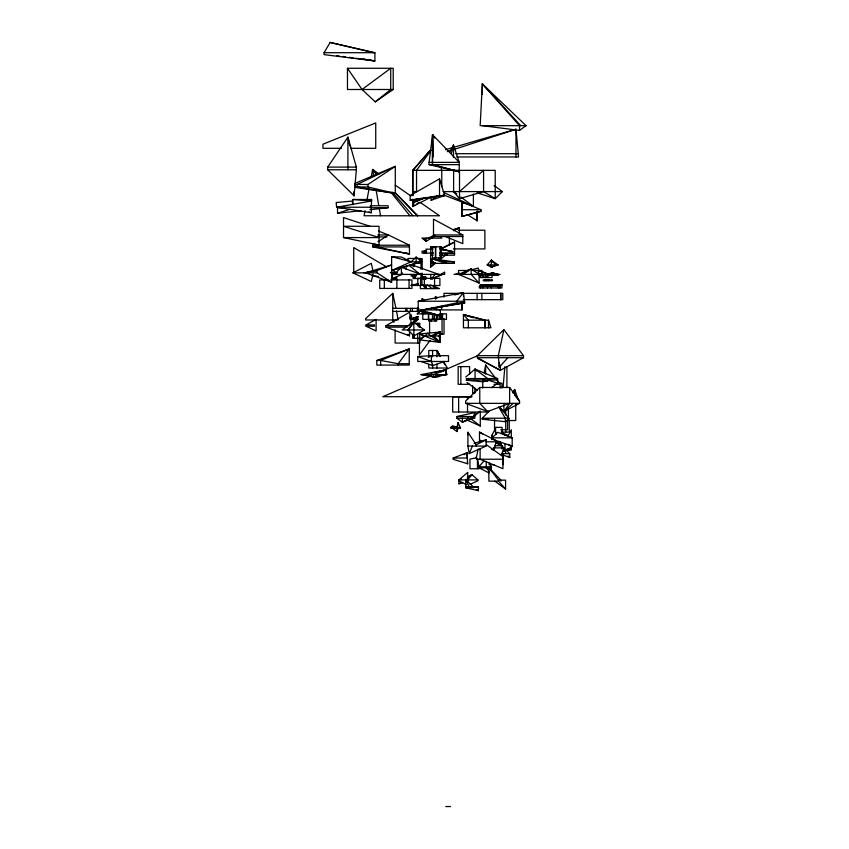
<?xml version="1.0" encoding="UTF-8"?>
<svg xmlns="http://www.w3.org/2000/svg" width="849" height="849" viewBox="0 0 849 849"><rect width="100%" height="100%" fill="white"/><g stroke="black" fill="none" stroke-linecap="round" stroke-linejoin="round"><path stroke-width="1.27" d="M412.784 200.332L412.625 206.572L430.263 197.509M412.901 195.334L412.996 170.352L430.57 149.965M467.375 214.67L477.117 220.761L477.35 211.295M352.813 204.513L353.004 199.483L371.565 199.483L371.565 200.948L336.607 207.241L336.183 202.518L352.335 201.054L352.653 204.588M371.565 199.483L371.321 207.241L336.607 207.241L371.321 212.759L371.321 205.766M520.755 125.673L482.338 83.86L480.173 125.673L526.051 125.673L482.338 83.86L482.338 94.313M503.075 387.537L504.879 366.609M356.368 169.779L354.107 195.822L327.693 169.779L327.693 167.104L347.91 137.124L356.368 167.104L356.368 169.779L327.693 169.779M476.353 457.738L478.136 449.047M423.916 335.949L419.746 333.975L440.122 332.001L440.122 342.402L419.746 339.897L423.916 335.949L440.122 335.949M499.605 364.805L499.35 367.171L507.84 357.705M429.106 162.371L432.566 134.758L459.256 162.371L459.256 171.742L429.106 164.642L429.106 162.371L459.256 162.371L453.483 145.02L449.673 151.96M414.206 323.533L414.662 320.964L402.161 329.953L424.542 329.953L413.856 322.408L408.008 329.953L413.856 335.949L424.542 329.953M365.028 210.626L364.083 215.773L439.506 215.773L420.085 202.327M366.917 200.343L369.05 188.765M371.183 177.197L372.605 169.471L379.079 173.96M484.163 372.828L485.639 365.049L495.529 378.155M431.069 264.729L430.581 267.117L435.579 263.148M477.807 358.511L500.39 370.323L523.483 357.705L523.483 355.678L503.903 329.635L498.299 355.678L499.35 367.171L499.35 362.438M412.996 206.381L414.174 201.457M435.144 333.317L440.122 332.001L439.156 335.949L440.122 342.402L419.746 333.975M373.114 274.068L371.278 281.507L352.94 272.837L371.278 263.36L373.146 271.648M451.328 153.701L453.483 145.02L453.483 157.415M458.12 422.643L456.911 427.376L452.634 425.795L450.84 427.376L450.84 428.374L460.519 428.374L458.12 422.643L458.12 425.009M424.33 287.503L424.978 285.296M491.571 449.132L493.768 450.458L496.421 440.79L479.494 432.109L479.494 441.788M491.327 274.407L491.889 272.837L495.848 274.407M452.634 428.374L456.911 431.525L458.12 428.374M513.295 392.875L514.664 389.5L518.697 400.739M474.039 443.369L486.106 439.782L486.106 446.065L469.221 453.599L472.415 446.065M474.803 412.561L473.073 418.228L462.355 422.218L456.953 418.228L456.953 416.551L474.803 412.561L474.803 418.228L456.953 418.228M409.558 318.195L411.118 314.65L412.115 319.383L417.867 316.581L417.867 319.383L415.331 320.964L415.331 319.383L417.867 316.581L410.014 319.383L418.324 319.383L415.331 320.964M501.717 448.771L502.841 446.532M507.914 436.46L511.289 429.743L511.289 437.384M506.089 449.991L509.771 453.674L509.771 457.505L501.388 454.448L504.242 448.155L505.898 453.186M512.902 392.875L514.664 389.5L514.664 395.549M491.858 439.686L491.858 435.261L494.808 429.796L496.336 434.21M506.301 449.163L504.996 451.381L499.116 441.374M324.063 52.702L330.155 42.45L374.908 52.702L374.908 60.948L324.063 54.633L324.063 52.702L374.908 52.702M499.212 407.424L503.913 411.5L509.623 403.349L509.623 387.462L479.77 387.462L465.645 401.046L465.645 403.349L487.634 411.5L509.623 403.349M430.963 150.369L416.541 170.352L416.541 191.587L412.625 191.587M430.093 340.385L419.448 354.882L419.448 338.316M408.008 329.953L414.662 320.964L414.662 323.533M470.664 476.13L471.821 474.623L477.976 479.918L477.976 480.778L470.006 484.312M467.735 479.918L471.821 474.623L467.343 477.032M463.427 296.28L463.427 292.555L456.698 301.236L456.698 302.923L418.217 310.808L418.217 301.236L463.427 292.555L464.69 302.923L418.217 310.808L463.427 302.923M489.141 472.989L478.953 467.82L478.953 466.823L483.824 461.039M508.922 450.108L512.18 446.256L512.18 437.829L497.811 432.311L492.102 437.829L492.102 439.156L512.18 446.256L504.996 451.381L504.996 443.942M431.504 278.631L435.134 274.407M412.625 195.334L412.625 170.352L430.496 149.965M487.156 264.941L491.327 260.208L498.161 264.941L491.327 267.148L487.156 264.941L498.161 264.941M417.538 313.854L420.255 311.021M499.934 407.414L508.912 418.207L508.912 419.194L505.261 421.709L482.2 419.194L482.2 418.207L489.438 410.852M435.102 262.532L430.581 267.117L430.581 253.448L432.979 252.312M437.819 259.783L442.34 255.199L442.34 253.448M433.988 288.607L435.548 287.036L431.897 288.607L427.418 284.67M394.307 274.407L401.397 267.308L421.136 274.407M494.097 185.517L502.375 191.587L495.222 198.687L477.032 192.765M500.39 365.282L500.39 370.323L477.361 357.705L477.361 355.678L503.903 329.635M440.652 374.611L438.211 376.977L433.436 376.977L421.083 374.611L445.767 369.877L446.882 374.611L433.436 376.977L426.187 374.95M420.393 310.702L417.082 313.854L434.646 313.854L434.646 319.383M416.148 257.056L411.139 261.789L391.622 270.47L421.677 261.789L416.148 257.056L416.148 261.789M395.984 308.495L392.758 293.351L365.675 318.598L365.675 319.967L397.056 319.967M434.168 236.542L426.177 241.275L421.9 238.113L441.883 238.113L439.846 236.542M459.511 191.587L483.58 170.352L483.58 191.587L495.222 198.687L495.222 170.352L412.625 170.352M475.302 415.32L479.282 411.871M503.913 404.517L503.913 411.5L513.316 403.349M479.43 286.368L499.944 286.368L501.929 284.67L501.929 287.949L479.43 287.949L479.43 286.368L501.929 284.67L498.151 286.368L498.151 287.949M465.719 376.998L475.058 369.113L497.62 378.58L497.62 383.175L491.667 387.675M467.247 478.401L471.821 474.623M375.269 101.859L390.72 89.495L390.72 68.27L362.035 89.495L347.464 68.27L393.204 68.27L393.204 89.495L375.269 101.859L362.035 89.495M439.58 259.964L445.576 255.199M474.135 415.607L480.279 411.012L480.279 426.007L466.748 419.915M419.746 339.897L425.158 335.949L427.312 333.243L440.122 342.402L440.122 332.001L430.73 335.949M482.338 125.673L519.524 130.406L526.051 125.673M431.112 196.735L431.112 200.279L437.691 195.546M463.193 274.407L471.153 268.889L479.123 274.407L479.123 283.088L458.566 274.407L471.153 268.889L471.153 274.407L479.123 283.088M412.826 199.101L412.826 202.646L415.968 200.523M414.737 205.15L412.625 206.572L412.625 200.332M416.838 203.718L418.95 202.295M354.786 183.458L395.294 166.319L357.089 184.466L357.089 186.982L395.294 193.423L367.957 186.982L355.009 186.982L355.009 184.466L367.957 184.466L395.294 166.319L395.294 193.423L354.999 187.374M464.042 454.703L467.067 452.719L467.629 463.777L453.175 459.32L453.164 458.057L467.067 452.719L467.077 456.666M377.985 241.795L388.407 234.961L409.451 245.223L409.451 254.021L372.764 246.921L372.764 245.223L374.855 243.854M441.013 274.407L444.653 272.041L444.653 274.407L392.408 274.407M440.122 332.001L433.722 335.949L440.122 342.402M431.377 237.455L434.614 235.491M409.526 330.855L409.526 335.811L385.998 327.141L385.998 325.698L409.526 312.283L411.468 324.477M421.444 198.348L410.184 200.279L439.517 195.546L444.653 195.546L410.184 200.279L410.184 195.546L439.517 178.863L444.653 195.546L431.112 200.279M466.388 419.937L462.355 422.218L462.355 418.228M428.267 357.418L431.398 355.678L448.505 355.678L448.505 361.472L417.75 361.472L417.75 356.506L431.398 355.678L431.398 361.472L432.693 365.611L444.409 361.472M366.089 324.902L376.107 319.383L376.107 330.961L366.089 326.228L366.089 324.902L374.483 324.902L374.483 326.228L366.089 326.228M467.735 483.049L467.735 472.352L458.916 479.918L458.916 483.813L461.124 482.603M413.739 318.821L417.867 316.581L410.693 319.383M460.784 274.407L471.153 268.889M440.939 249.256L454.544 242.061L454.544 255.199L439.729 255.199M491.327 267.148L495.848 264.941L491.327 260.208L491.327 267.148L494.489 265.493M503.913 411.5L519.567 403.349L519.567 401.046L509.623 387.462M453.684 230.758L459.351 227.861L459.351 233.783M476.204 446.065L476.204 444.802L486.106 439.782M425.996 197.446L412.826 202.646L421.051 198.507M417.867 316.581L412.264 319.383L416.137 320.964L416.137 319.383M440.164 248.895L454.544 242.061M428.151 238.113L434.624 235.162M441.862 274.407L431.886 278.96L442.562 274.407M431.483 375.661L382.825 396.706L472.097 396.706M441.225 371.459L478.932 355.147M461.124 479.016L458.916 479.918L477.976 479.918M412.826 202.646L423.184 198.39M454.671 229.75L459.351 227.861L453.026 229.655M440.981 371.766L445.767 369.877L445.767 374.611L433.436 376.977L433.436 374.611L445.767 369.877L431.101 373.22M454.459 229.75L459.351 227.861L454.395 229.75M440.918 371.629L445.767 369.877M376.829 360.464L409.239 348.918L409.239 365.07L376.829 365.07L376.829 360.464L380.639 360.464L398.213 363.712L409.239 363.712M495.041 274.407L491.889 272.837L487.156 274.407L487.146 277.57M437.044 375.789L433.436 376.977L438.233 375.789M447.296 151.653L451.042 150.432M454.788 149.212L515.98 129.239L518.559 156.969L456.698 156.969M343.707 207.718L337.52 207.718L337.52 213.248L349.894 209.3M365.654 272.837L391.622 264.941L377.115 270.47L365.654 272.837L391.622 282.303L391.622 256.695L401.397 257.056L411.139 261.789L391.622 256.695M461.952 211.083L462.185 216.389L480.948 211.295L480.948 209.714L461.952 201.829L462.185 216.389L480.948 211.295M413.049 285.455L417.75 284.054M453.61 170.352L453.61 191.587L459.511 198.687L483.58 191.587M391.622 270.47L421.136 261.789M445.523 149.679L515.98 129.239L515.98 156.969M454.639 294.985L463.427 292.555M458.916 483.813L462.641 482.805M459.171 273.07L454.077 274.407L500.093 274.407M465.539 271.393L468.086 270.714M471.906 269.717L478.274 268.04L479.133 271.86M418.493 283.566L410.789 285.455L439.899 285.529L439.899 278.355L417.793 278.355M490.17 380.182L482.731 381.785L466.366 380.256M476.193 457.823L469.953 459.139L469.953 468.754L479.154 468.754L477.647 458.842M473.53 486.976L465.74 479.759L465.74 487.782L473.53 486.976L473.53 487.782M363.733 272.837L377.115 270.47L377.115 272.837L391.622 282.303M487.485 286.368L501.929 284.67L480.269 286.368L480.269 284.67L501.929 284.67L491.295 286.368L491.295 287.949M337.52 213.248L360.878 210.701M369.952 209.703L388.12 207.718L388.12 205.766L370.206 205.766M344.068 206.562L336.607 207.241L339.154 207.092M480.545 287.949L480.545 286.368L501.929 284.67L483.039 286.368L483.039 287.949M478.433 486.976L465.74 486.976L469.635 487.782L478.433 486.976L478.433 490.669L465.74 487.782M481.001 286.368L501.929 284.67M453.164 458.057L467.597 457.993M393.204 89.495L347.464 89.495L347.464 68.27M341.425 148.31L322.949 148.31L322.949 144.224L375.736 122.925L375.736 148.31L350.658 148.31M455.51 153.701L518.559 153.701M429.106 164.642L459.256 164.642M327.693 167.104L356.368 167.104M443.093 191.587L502.375 191.587M410.184 195.546L412.805 195.546M370.206 207.718L388.12 207.718M461.952 209.714L480.948 209.714M458.619 230.228L484.885 230.228L484.885 248.916L453.366 248.916M377.784 234.961L388.28 234.961L378.442 231.013M433.499 234.961L462.801 234.961L462.801 243.642L445.438 236.542M462.801 236.542L433.499 236.542L433.499 219.18L462.801 234.961M377.784 236.945L386.964 236.945M343.527 237.571L379.068 237.571L343.527 226.28L379.068 226.28L379.068 245.053L343.527 237.571L343.527 217.599L369.984 226.28M372.764 245.223L409.451 245.223M372.764 246.921L409.451 246.921M432.958 249.16L426.007 249.16L426.007 253.108M426.824 251.134L422.059 251.134L422.059 253.108L432.958 253.108M449.121 251.527L452.804 251.527L452.804 253.108L439.58 253.108M430.581 253.448L433.202 253.448M439.729 253.448L454.544 253.448M430.581 255.199L433.202 255.199M420.159 258.627L422.186 258.627L422.186 269.239M409.292 261.789L421.677 261.789M431.303 261.789L433.446 261.789M442.467 261.789L454.417 261.789L454.417 263.36L431.303 263.36L431.303 258.627L453.96 261.789L453.96 263.36M414.142 263.19L420.361 263.19L420.361 261.609M467.767 270.47L458.566 270.47L458.566 274.344L461.198 274.344M473.031 270.47L481.956 270.47L481.956 274.344L478.295 274.344L478.295 270.47M352.94 272.837L377.115 272.837M390.328 272.837L397.396 272.837M478.252 275.203L483.272 275.203M488.387 275.203L498.427 275.203L498.427 274.407L492.08 272.837L493.566 275.203M482.232 275.989L488.748 275.989L488.748 274.407M388.099 279.937L379.736 279.937L379.736 288.437L411.935 288.437L411.935 279.937L390.604 279.937M459.521 293.351L444.027 293.351L444.027 297.129M463.214 293.351L502.788 293.351L502.788 299.655L463.395 299.655M418.217 301.236L464.69 301.236M456.698 302.923L464.69 302.923M392.737 308.336L418.78 308.336L418.78 311.381L392.737 311.381M440.366 309.917L420.626 309.917L420.626 311.159L440.366 315.892L440.366 309.917L431.388 308.07M420.626 311.159L423.471 311.159L440.366 315.892L430.899 312.973M439.835 313.854L446.468 313.854L446.468 319.383L422.802 319.383L422.802 313.854M463.437 320.169L488.515 320.169L490.924 327.799L463.437 327.799L463.437 314.597L485.119 320.169L485.119 327.799M410.184 323.331L412.699 323.331M415.034 323.331L419.788 323.331L419.788 327.268M385.998 325.698L409.091 325.698M385.998 327.141L407.202 327.141M439.559 334.124L444.027 334.124L444.027 318.598M420.266 338.316L412.699 338.316L412.699 334.368M440.217 355.964L436.959 350.478L428.777 350.478L428.777 356.75M477.361 355.678L523.483 355.678M477.361 357.705L523.483 357.705M421.083 374.611L446.882 374.611M466.165 378.58L497.62 378.58M466.165 380.023L497.62 380.023M499.414 383.196L501.939 383.196L501.939 388.057M469.603 384.31L458.163 384.31L458.163 366.619L469.603 366.619L469.603 374.207M494.065 384.31L499.339 384.31L499.339 383.196L497.058 380.172M471.375 396.876L452.676 396.876L452.676 412.02L488.154 412.02M465.645 403.349L519.567 403.349M456.953 416.551L474.803 416.551M482.2 418.207L508.912 418.207M482.2 419.194L488.557 419.194M450.84 427.376L460.519 427.376M500.73 429.743L507.564 429.743L507.564 419.226M501.228 432.109L509.273 432.109L509.273 420.276M504.508 435.325L507.829 435.325L501.918 432.81M492.102 437.829L512.18 437.829M485.999 441.788L500.093 441.788M494.882 445.725L502.661 445.725M476.204 444.802L467.916 432.258L467.916 446.065L486.106 446.065M493.28 447.89L503.298 447.89L503.298 451.764M507.702 448.771L511.289 448.771M506.503 450.108L511.289 450.108L511.289 446.234M501.388 453.674L509.771 453.674M502.937 459.235L476.448 459.235L476.448 456.645M488.992 464.668L494.192 464.668M478.953 466.823L491.401 466.823L491.401 471.609M478.953 467.82L491.401 467.82M505.579 489.035L498.459 481.15L488.854 481.15L488.854 467.534L498.459 480.152L505.579 480.152L505.579 489.035L494.797 481.15M445.789 806.55L450.522 806.55M478.847 274.153L481.956 274.344M353.004 199.483L371.565 200.948M422.102 284.808L426.792 285.455M336.544 55.535L339.101 55.896M342.943 56.437L345.501 56.798M349.332 57.339L353.173 57.881M355.731 58.241L374.908 60.948L368.402 59.812M371.979 275.511L378.505 276.466M391.538 278.376L396.759 279.141L396.759 276.615M391.166 272.189L394.997 272.837L394.997 274.407M363.192 58.91L365.792 59.366M487.687 381.074L482.731 380.023L482.731 388.099M431.303 258.627L446.171 261.789L446.171 263.36L431.303 258.627L433.446 263.36M430.655 253.108L430.783 246.794L433.372 247.356M439.846 248.746L452.804 251.527M433.107 247.653L430.783 246.794L433.234 247.356M440.578 249.022L451.594 251.527L451.594 253.108M430.783 246.794L434.242 247.59M451.541 251.527L441.162 249.16L443.167 250.105M330.155 42.45L373.772 52.702M498.161 274.407L492.08 272.837L494.553 274.407M468.33 327.799L468.33 320.169L463.437 314.597L484.875 320.169L484.875 327.799M452.05 169.503L459.256 171.742L432.374 164.642L432.566 134.758L434.646 138.079M459.256 171.742L432.566 164.642L432.566 134.758L433.064 137.273M463.437 314.597L473.509 317.781M368.848 211.974L371.321 212.759M497.62 383.175L487.74 380.023L487.74 378.58L475.058 369.113L475.058 378.58M405.737 252.769L409.451 254.021L376.468 246.921L376.468 245.223M411.012 264.623L438.997 274.407M420.955 361.472L432.693 365.611M417.75 356.506L431.398 361.472M443.21 194.824L473.402 206.381L473.402 194.05M430.04 284.839L439.506 288.607L420.361 288.607L420.361 285.062M422.059 301.236L422.059 298.869L423.948 299.655L423.948 301.236M444.123 192.681L473.402 206.381L460.901 197.042M508.073 444.229L512.18 446.256M462.185 216.389L461.952 201.829L465.517 203.601M458.916 480.778L466.632 484.758M495.922 442.913L501.313 445.725L501.313 443.093M427.641 312.082L430.995 313.854M394.594 277.994L396.759 279.141M461.952 201.829L464.254 203.091M386.571 266.851L353.725 247.59L353.725 272.837M392.227 270.173L396.759 272.837M476.469 489.512L478.433 490.669M479.494 432.109L482.784 434.115M433.754 308.134L435.484 309.301M407.393 334.368L409.526 335.811M422.059 298.869L423.768 300.047M395.263 185.156L410.375 195.61M435.516 298.869L435.516 296.503L437.437 297.85M480.109 440.185L482.179 441.682M486.328 444.674L502.937 456.645L502.937 468.712L480.109 459.235L480.109 449.079M453.61 191.587L456.741 193.922M466.992 382.421L477.478 390.413M480.279 426.007L471.057 418.907L471.057 417.91M496.421 441.788L501.313 445.725M409.144 265.387L420.138 274.407M508.042 455.977L509.771 457.505M515.927 397.024L518.697 399.603M481.638 272.837L483.272 274.407L483.272 275.989M395.613 193.094L417.687 215.773M395.454 193.094L417.39 215.773M487.634 411.5L479.77 403.349L479.77 387.462M488.854 467.534L500.921 480.152L500.921 481.15M491.327 260.208L493.014 262.097M482.338 83.86L519.524 125.673L519.524 130.406M423.46 285.062L426.569 288.607L426.007 285.296M376.892 174.406L372.605 169.471L372.605 172.124M392.344 192.129L412.943 215.773M489.194 471.428L486.265 467.82L486.265 461.867M475.058 369.113L476.586 371.002M376.754 174.618L372.605 169.471L373.698 175.902M390.837 192.107L409.908 215.773M424.267 238.909L426.177 241.275L426.177 238.113M423.587 285.572L426.018 288.607M423.311 311.021L425.2 313.854M443.475 361.441L447.381 368.02L428.777 368.02L428.777 364.263M488.833 462.482L491.401 466.823M498.65 406.883L505.261 418.207L505.261 421.709M436.959 356.75L436.959 350.478L439.994 355.964M443.634 362.544L444.844 364.73M393.947 322.249L392.758 319.967L392.758 293.351M436.959 350.478L439.984 356.325M415.331 319.383L416.137 320.964M465.74 479.759L469.635 487.782M491.858 435.261L493.004 438.583M440.727 166.563L441.777 170.352L441.777 186.589M414.811 275.458L415.352 277.57L415.352 275.458M396.515 311.021L398.128 319.967M349.735 145.869L347.91 137.124L347.91 169.779M491.889 272.837L492.165 274.407M467.916 446.065L469.221 453.599M376.118 190.049L378.75 205.479M379.195 208.058L380.511 215.773M432.916 137.273L432.566 134.758L433.404 156.842M435.516 296.503L435.824 298.869M476.682 217.206L477.117 220.761L477.117 211.295M467.364 461.516L467.629 463.777M467.916 432.258L468.17 434.762M413.887 334.368L414.291 338.316M477.074 211.295L477.117 220.761M515.725 404.251L515.725 420.531L508.392 420.531L508.392 409.26M506.917 366.609L506.917 387.537M505.664 409.759L505.739 415.012M505.792 420.542L505.664 432.109M503.298 454.342L503.298 464.668M502.109 433.69L502.109 427.376L495.583 427.376L495.583 433.69M500.91 293.351L500.91 299.655M500.602 293.351L500.602 299.655M500.125 383.196L500.125 388.057M499.944 286.368L499.944 287.949M498.459 480.152L498.459 481.15M497.578 275.203L497.578 274.407L492.08 272.837L495.551 274.407L495.551 275.203M494.553 419.226L494.553 429.743M493.768 448.092L493.768 450.458M492.08 274.407L492.08 277.57L480.364 277.57L480.364 275.203M489.321 274.407L489.321 275.203M488.96 279.937L488.96 280.722M488.515 320.169L488.515 327.799M488.101 279.937L488.101 280.722M487.432 286.368L487.485 287.949M486.551 279.937L486.551 280.722M485.713 275.989L485.713 277.57M485.575 279.937L485.575 280.722M485.639 365.049L485.639 374.038M484.461 279.937L484.461 280.722M482.232 275.203L482.232 277.57M481.871 293.351L481.871 299.655M480.948 274.407L480.948 275.203M480.056 274.407L480.056 275.203M477.435 458.81L477.435 468.754M477.117 293.351L477.117 299.655M474.899 388.089L474.899 392.981L472.649 392.981L472.649 385.637M468.489 378.58L468.489 380.023M467.757 416.551L467.757 418.228M467.502 396.876L467.502 399.401M467.502 403.19L467.502 412.02M462.185 302.477L462.185 309.917L441.671 309.917L441.671 306.192M461.952 302.477L461.952 309.917M460.848 366.619L460.848 384.31M459.511 170.352L459.511 198.687M458.64 396.876L458.64 412.02M456.911 428.374L456.911 431.525M449.429 237.699L449.429 245.181M447.179 253.448L447.179 255.199M445.269 253.448L445.269 255.199M445.035 261.789L445.035 263.36M442.562 313.854L442.562 319.383M442.053 318.598L442.053 334.124M441.862 313.854L441.862 319.383M441.162 313.854L441.162 319.383M440.769 246.794L440.769 257.841M440.557 313.854L440.557 319.383M440.228 246.794L440.228 257.841M439.517 178.863L439.517 195.546M439.188 314.968L439.188 319.383M437.129 314.968L437.129 319.383M436.959 364.263L436.959 368.02M436.757 314.968L436.757 320.964L428.628 320.964L428.628 313.854M436.354 307.55L436.354 309.885M435.813 319.383L435.813 320.964M435.749 246.794L435.749 257.841M435.41 246.794L435.41 257.841M435.176 319.383L435.176 320.964M434.55 278.355L434.55 285.529M433.011 313.854L433.011 319.383M432.597 350.478L432.597 356.75M432.597 364.263L432.597 368.02M432.481 313.854L432.481 319.383M431.334 319.383L431.334 320.964M430.783 274.407L430.783 279.47M429.573 319.882L429.573 332.829M428.437 313.854L428.437 319.383M425.848 279.3L425.848 276.774L421.624 276.774L421.624 279.3M425.423 276.774L425.423 279.3M424.776 251.134L424.776 253.108M424.341 278.355L424.341 285.529M424.224 251.134L424.224 253.108M423.439 276.774L423.439 279.3M423.471 309.917L423.471 311.159M422.186 273.208L422.186 278.514L413.113 278.514L413.113 275.861M422.059 311.487L422.059 313.854M421.953 278.355L421.953 285.529M421.008 258.627L421.008 269.239M421.008 273.208L421.008 278.514M420.584 278.355L420.584 285.529M420.361 260.558L420.361 258.457L407.923 258.457L407.923 260.823M419.788 332.532L419.788 343.049L395.114 343.049L395.114 329.9M419.162 323.331L419.162 327.268M417.941 308.336L417.941 311.381M417.835 278.355L417.793 285.529M417.729 323.331L417.729 325.952M417.729 333.848L417.729 343.049M417.347 308.336L417.347 311.381M416.381 274.407L416.381 275.989L411.149 275.989L411.149 274.407M414.174 263.933L414.174 266.586M414.174 275.861L414.174 278.514M413.856 322.408L413.856 335.949M413.113 263.933L413.113 266.586M412.391 308.336L412.391 311.381M410.46 308.336L410.46 311.381M409.069 279.937L409.069 288.437M406.958 308.336L406.958 311.381M406.14 266.756L406.14 269.303M405.726 308.336L405.726 311.381M402.193 272.837L402.193 274.407L392.408 278.355L392.408 272.837M401.397 267.308L401.397 274.407M398.213 365.07L398.213 363.712L409.239 348.918L380.639 360.464L380.639 365.07M396.865 279.937L396.865 288.437M384.332 279.937L384.332 288.437M367.957 184.466L367.957 186.982M354.118 191.916L354.107 195.822L354.107 191.916M441.013 246.794L432.438 246.794L432.438 257.841L441.013 257.841L441.013 246.794M492.165 279.937L483.272 279.937L483.272 280.722L492.165 280.722L492.165 279.937M488.557 274.407L479.186 270.47L488.504 274.407M377.211 174.204L372.605 169.471L377.179 174.204"/></g></svg>
